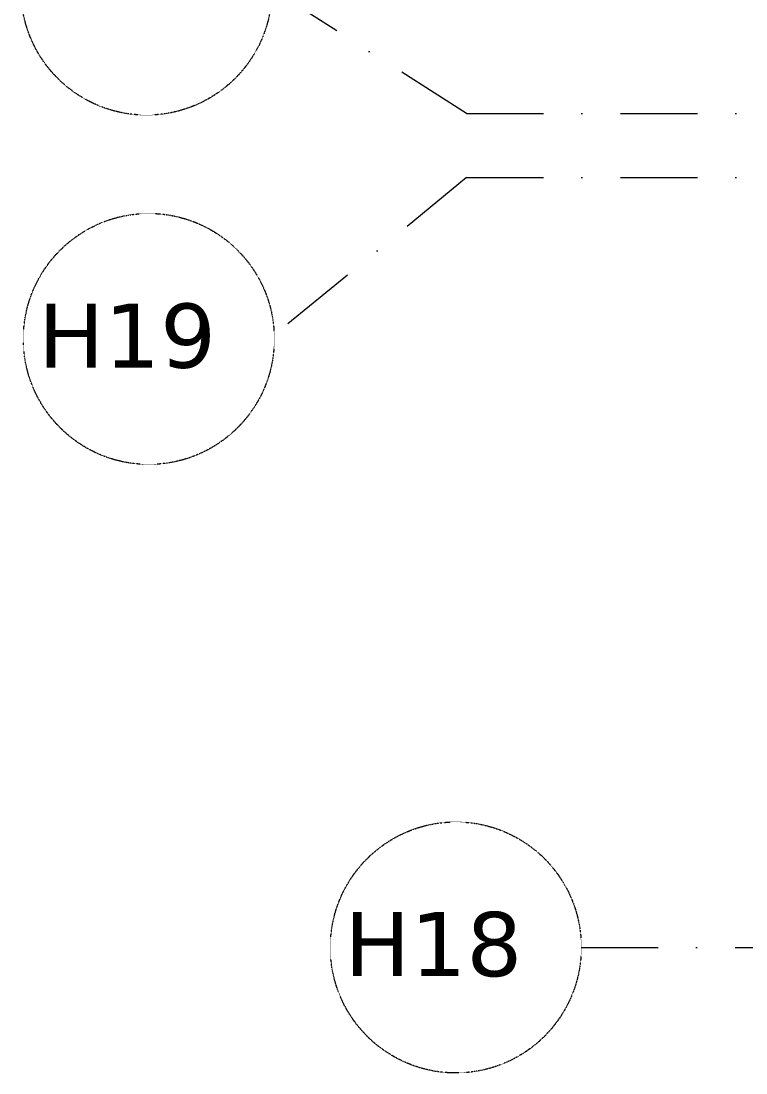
# Model space of a CAD drawing. Header units: millimetres. Extents: x -3092162 to 4513894, y -12317808 to 1849994.
# Drawn here: x -464544 to -458889, y -5842510 to -5834311 of the extents above; entities that cross this region are included whole.
import ezdxf

# ---------------------------------------------------------------- set-up
doc = ezdxf.new("R2010")
doc.units = ezdxf.units.MM
doc.header["$LTSCALE"] = 2
doc.header["$MEASUREMENT"] = 0
doc.linetypes.add('DASHDOT', pattern=[1, 0.5, -0.25, 0, -0.25])
doc.layers.add('GRID', color=251, linetype='DASHDOT', lineweight=5)
doc.layers.add('ST TEXT', color=251, linetype='DASHDOT', lineweight=5)
doc.styles.add('style2', font='verdana.ttf')

msp = doc.modelspace()

# ---------------------------------------------------------------- linework, layer by layer
at = {"layer": 'GRID', "color": 6, "ltscale": 600}
for p, q in [((-461068.5, -5835031.2), (-462587.3, -5834065.8)), ((-461068.5, -5835031.2), (-366441.1, -5835031.2)), ((-461068.5, -5835531.2), (-462569.2, -5836758.2)), ((-461068.5, -5835531.2), (-366441.1, -5835531.2)), ((-460174.2, -5841531.2), (-367334.7, -5841531.2))]:
    msp.add_line(p, q, dxfattribs=at)
at = {"layer": 'ST TEXT', "ltscale": 0.1}
for centre in [(-463565.7, -5834065.8), (-463547.1, -5836788.6), (-461152.6, -5841531.2)]:
    msp.add_circle(centre, 978.4, dxfattribs=at)

# ---------------------------------------------------------------- texts
at = {"layer": 'ST TEXT', "lineweight": 50, "style": 'style2'}
for s, p in [('H19', (-464411.1, -5837012.7)), ('H18', (-462022.5, -5841755))]:
    msp.add_text(s, height=500, dxfattribs=at).set_placement(p)

doc.saveas('drawing.dxf')
